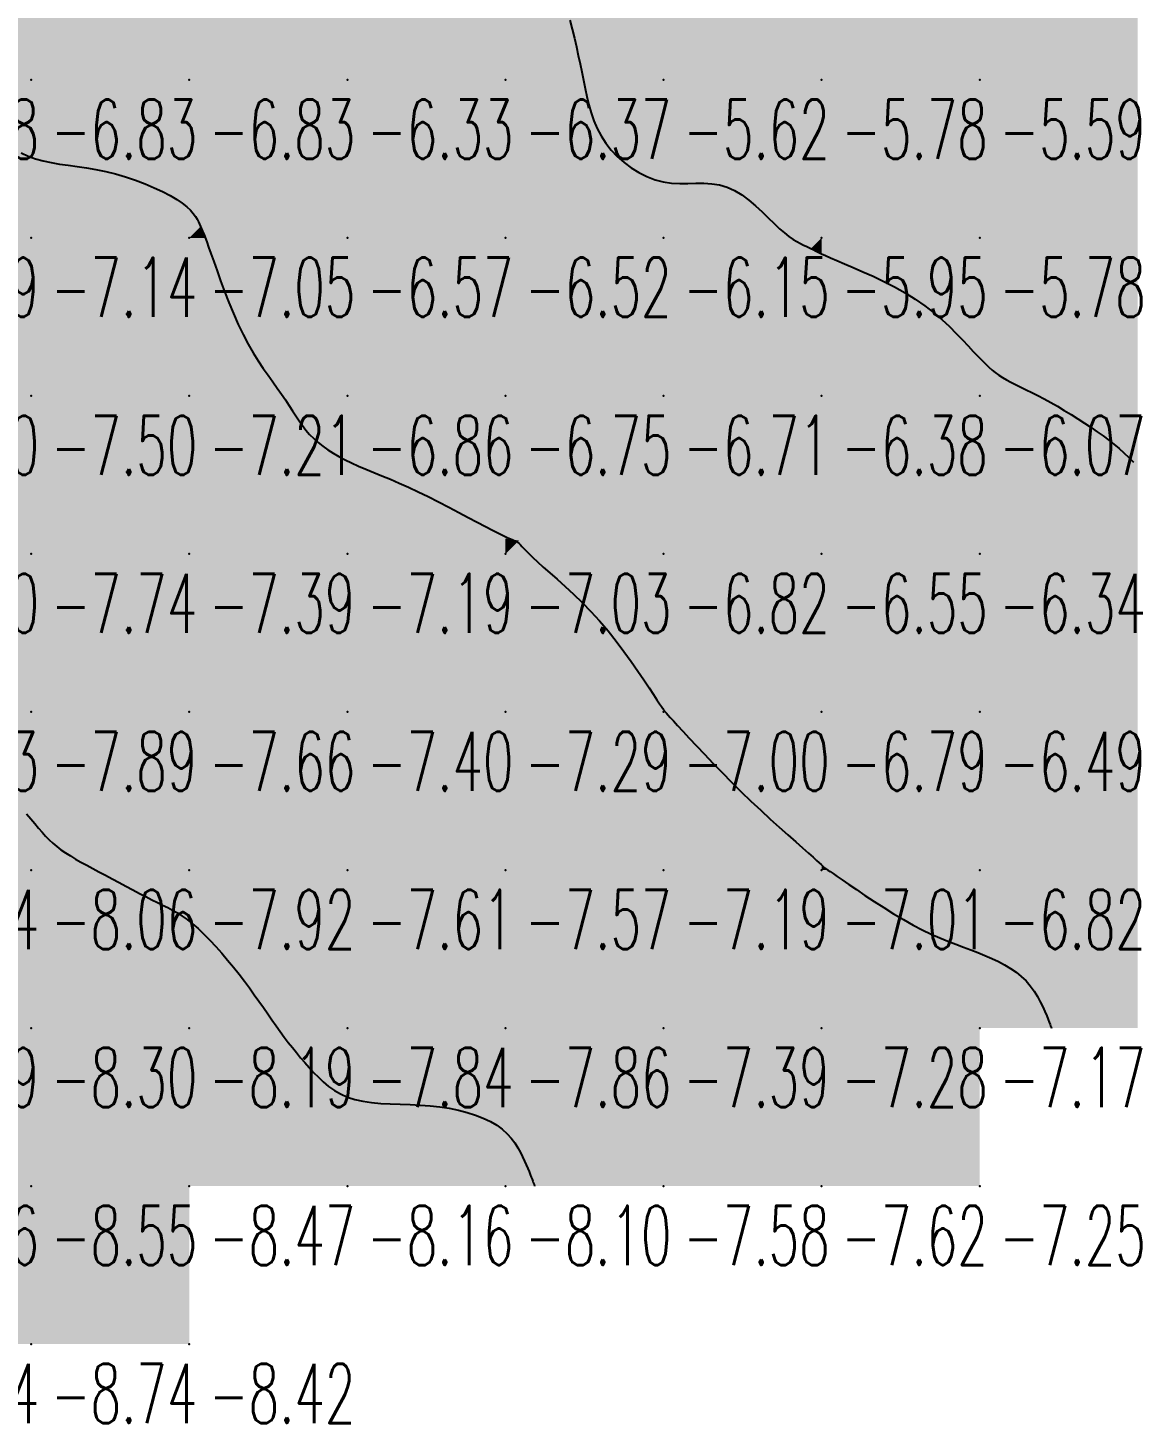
# Model space of a CAD drawing. Header units: millimetres. Extents: x 88261 to 90953, y 390274 to 392322.
# Drawn here: x 90320 to 90389.8, y 390392.2 to 390480.5 of the extents above; entities that cross this region are included whole.
import ezdxf
from ezdxf.enums import TextEntityAlignment as Align

# ---------------------------------------------------------------- set-up
doc = ezdxf.new("R2010")
doc.units = ezdxf.units.MM
doc.header["$LTSCALE"] = 25
for name, color, linetype in [('CN_03_00', 7, 'Continuous'), ('COTEAlt', 7, 'Continuous'), ('TN_COLORIAGE', 7, 'Continuous')]:
    doc.layers.add(name, color=color, linetype=linetype)
doc.styles.add('Simplex 1.0', font='Simplex.shx', dxfattribs={"width": 0.99, "height": 2.5})
doc.styles.get("Standard").update_dxf_attribs({"font": 'times.ttf'})

# ---------------------------------------------------------------- blocks, each defined once
blk = doc.blocks.new('COTE')
at = {"color": 0}
blk.add_point((0, 0), dxfattribs=at)
at = {"layer": 'COTEAlt'}
blk.add_attdef('ALT', text='', height=3.75, dxfattribs=at).set_placement((1.25, -1.25), align=Align.TOP_LEFT)

msp = doc.modelspace()

# ---------------------------------------------------------------- linework, layer by layer
at = {"layer": 'CN_03_00', "flags": 128}
for points, elevation in [([(90354.325, 390481.026), (90354.475, 390480.438), (90354.612, 390479.872), (90354.738, 390479.323), (90354.856, 390478.787), (90354.968, 390478.26), (90355.075, 390477.739), (90355.181, 390477.22), (90355.288, 390476.7), (90355.402, 390476.181), (90355.529, 390475.665), (90355.676, 390475.156), (90355.849, 390474.656), (90356.056, 390474.167), (90356.301, 390473.693), (90356.593, 390473.236), (90356.935, 390472.799), (90357.323, 390472.388), (90357.75, 390472.009), (90358.209, 390471.666), (90358.694, 390471.367), (90359.197, 390471.116), (90359.712, 390470.92), (90360.233, 390470.783), (90360.753, 390470.709), (90361.27, 390470.682), (90361.784, 390470.683), (90362.293, 390470.694), (90362.797, 390470.696), (90363.294, 390470.67), (90363.784, 390470.597), (90364.265, 390470.459), (90364.736, 390470.242), (90365.195, 390469.958), (90365.64, 390469.625), (90366.069, 390469.259), (90366.479, 390468.878), (90366.869, 390468.5), (90367.236, 390468.142), (90367.577, 390467.821), (90367.892, 390467.55), (90368.181, 390467.328), (90368.444, 390467.147), (90368.684, 390467.001), (90368.902, 390466.883), (90369.099, 390466.788), (90369.275, 390466.708), (90369.433, 390466.637), (90369.575, 390466.569), (90369.713, 390466.499), (90369.861, 390466.423), (90370.031, 390466.336), (90370.237, 390466.235), (90370.493, 390466.114), (90370.812, 390465.97), (90371.208, 390465.799), (90371.688, 390465.596), (90372.242, 390465.363), (90372.852, 390465.099), (90373.502, 390464.807), (90374.176, 390464.486), (90374.856, 390464.139), (90375.526, 390463.766), (90376.17, 390463.368), (90376.774, 390462.947), (90377.335, 390462.512), (90377.854, 390462.069), (90378.331, 390461.629), (90378.768, 390461.199), (90379.165, 390460.789), (90379.523, 390460.406), (90379.842, 390460.06), (90380.124, 390459.756), (90380.375, 390459.491), (90380.604, 390459.26), (90380.818, 390459.057), (90381.025, 390458.877), (90381.233, 390458.713), (90381.45, 390458.561), (90381.683, 390458.414), (90381.939, 390458.267), (90382.218, 390458.118), (90382.519, 390457.964), (90382.842, 390457.803), (90383.185, 390457.634), (90383.547, 390457.453), (90383.928, 390457.259), (90384.326, 390457.049), (90384.74, 390456.822), (90385.165, 390456.58), (90385.597, 390456.326), (90386.031, 390456.062), (90386.462, 390455.793), (90386.884, 390455.52), (90387.294, 390455.246), (90387.686, 390454.975), (90388.056, 390454.708), (90388.407, 390454.443), (90388.741, 390454.178), (90389.062, 390453.908), (90389.374, 390453.632), (90389.678, 390453.346), (90389.979, 390453.048)], -6), ([(90319.626, 390472.627), (90320.06, 390472.42), (90320.518, 390472.248), (90321.001, 390472.111), (90321.507, 390472.002), (90322.036, 390471.913), (90322.586, 390471.834), (90323.155, 390471.756), (90323.742, 390471.671), (90324.345, 390471.57), (90324.963, 390471.443), (90325.593, 390471.284), (90326.225, 390471.095), (90326.849, 390470.884), (90327.454, 390470.654), (90328.029, 390470.413), (90328.562, 390470.164), (90329.043, 390469.914), (90329.462, 390469.669), (90329.81, 390469.432), (90330.092, 390469.206), (90330.318, 390468.99), (90330.496, 390468.787), (90330.634, 390468.595), (90330.741, 390468.416), (90330.825, 390468.25), (90330.895, 390468.097), (90330.959, 390467.957), (90331.022, 390467.817), (90331.088, 390467.665), (90331.162, 390467.487), (90331.248, 390467.269), (90331.351, 390466.998), (90331.474, 390466.661), (90331.623, 390466.244), (90331.801, 390465.738), (90332.006, 390465.158), (90332.235, 390464.521), (90332.486, 390463.845), (90332.756, 390463.148), (90333.042, 390462.45), (90333.34, 390461.767), (90333.65, 390461.119), (90333.966, 390460.519), (90334.287, 390459.967), (90334.607, 390459.457), (90334.925, 390458.984), (90335.235, 390458.543), (90335.533, 390458.129), (90335.818, 390457.736), (90336.083, 390457.36), (90336.329, 390456.996), (90336.557, 390456.644), (90336.773, 390456.304), (90336.983, 390455.976), (90337.192, 390455.661), (90337.405, 390455.36), (90337.627, 390455.072), (90337.864, 390454.798), (90338.119, 390454.539), (90338.395, 390454.292), (90338.692, 390454.057), (90339.011, 390453.832), (90339.353, 390453.616), (90339.718, 390453.406), (90340.107, 390453.202), (90340.521, 390453.002), (90340.96, 390452.804), (90341.425, 390452.605), (90341.914, 390452.401), (90342.429, 390452.188), (90342.969, 390451.963), (90343.533, 390451.722), (90344.121, 390451.461), (90344.734, 390451.176), (90345.369, 390450.866), (90346.016, 390450.539), (90346.661, 390450.203), (90347.293, 390449.868), (90347.898, 390449.545), (90348.464, 390449.241), (90348.978, 390448.968), (90349.429, 390448.734), (90349.805, 390448.546), (90350.114, 390448.399), (90350.364, 390448.287), (90350.563, 390448.201), (90350.72, 390448.133), (90350.845, 390448.077), (90350.946, 390448.024), (90351.031, 390447.968), (90351.111, 390447.901), (90351.193, 390447.818), (90351.288, 390447.714), (90351.404, 390447.586), (90351.551, 390447.428), (90351.739, 390447.236), (90351.976, 390447.005), (90352.272, 390446.732), (90352.633, 390446.412), (90353.051, 390446.046), (90353.517, 390445.636), (90354.021, 390445.185), (90354.551, 390444.693), (90355.098, 390444.163), (90355.652, 390443.597), (90356.201, 390442.997), (90356.737, 390442.366), (90357.253, 390441.718), (90357.743, 390441.069), (90358.202, 390440.435), (90358.623, 390439.83), (90359.002, 390439.27), (90359.332, 390438.772), (90359.608, 390438.35), (90359.826, 390438.016), (90359.992, 390437.763), (90360.112, 390437.579), (90360.195, 390437.453), (90360.248, 390437.373), (90360.279, 390437.327), (90360.294, 390437.306), (90360.303, 390437.296), (90360.311, 390437.286), (90360.329, 390437.267), (90360.365, 390437.228), (90360.429, 390437.16), (90360.529, 390437.051), (90360.675, 390436.893), (90360.875, 390436.675), (90361.139, 390436.388), (90361.474, 390436.024), (90361.872, 390435.591), (90362.327, 390435.102), (90362.831, 390434.566), (90363.374, 390433.996), (90363.948, 390433.402), (90364.546, 390432.797), (90365.159, 390432.191), (90365.779, 390431.594), (90366.395, 390431.016), (90366.996, 390430.462), (90367.572, 390429.94), (90368.113, 390429.456), (90368.607, 390429.018), (90369.044, 390428.633), (90369.413, 390428.308), (90369.707, 390428.047), (90369.933, 390427.844), (90370.101, 390427.692), (90370.22, 390427.581), (90370.301, 390427.505), (90370.354, 390427.454), (90370.389, 390427.421), (90370.415, 390427.397), (90370.443, 390427.374), (90370.484, 390427.344), (90370.546, 390427.3), (90370.642, 390427.235), (90370.781, 390427.141), (90370.973, 390427.01), (90371.228, 390426.835), (90371.558, 390426.609), (90371.968, 390426.327), (90372.449, 390425.998), (90372.986, 390425.636), (90373.566, 390425.252), (90374.174, 390424.86), (90374.797, 390424.472), (90375.421, 390424.1), (90376.031, 390423.758), (90376.617, 390423.454), (90377.179, 390423.187), (90377.717, 390422.949), (90378.234, 390422.737), (90378.733, 390422.542), (90379.215, 390422.36), (90379.682, 390422.185), (90380.137, 390422.011), (90380.581, 390421.832), (90381.012, 390421.646), (90381.427, 390421.449), (90381.824, 390421.24), (90382.2, 390421.014), (90382.553, 390420.771), (90382.88, 390420.506), (90383.179, 390420.217), (90383.447, 390419.904), (90383.686, 390419.574), (90383.896, 390419.237), (90384.08, 390418.902), (90384.238, 390418.58), (90384.372, 390418.279), (90384.484, 390418.01), (90384.574, 390417.783), (90384.644, 390417.603), (90384.697, 390417.469), (90384.735, 390417.372), (90384.76, 390417.307), (90384.775, 390417.268), (90384.783, 390417.248), (90384.786, 390417.24), (90384.787, 390417.239)], -7), ([(90319.949, 390430.801), (90320.223, 390430.475), (90320.475, 390430.173), (90320.712, 390429.892), (90320.938, 390429.629), (90321.161, 390429.383), (90321.386, 390429.151), (90321.619, 390428.931), (90321.866, 390428.721), (90322.133, 390428.519), (90322.42, 390428.322), (90322.727, 390428.128), (90323.052, 390427.935), (90323.397, 390427.74), (90323.76, 390427.542), (90324.141, 390427.337), (90324.539, 390427.124), (90324.953, 390426.902), (90325.38, 390426.672), (90325.812, 390426.439), (90326.245, 390426.207), (90326.673, 390425.979), (90327.091, 390425.759), (90327.493, 390425.552), (90327.874, 390425.36), (90328.23, 390425.186), (90328.565, 390425.024), (90328.884, 390424.864), (90329.195, 390424.701), (90329.501, 390424.524), (90329.81, 390424.326), (90330.127, 390424.099), (90330.457, 390423.835), (90330.805, 390423.527), (90331.168, 390423.181), (90331.541, 390422.802), (90331.92, 390422.397), (90332.3, 390421.972), (90332.675, 390421.534), (90333.043, 390421.09), (90333.397, 390420.645), (90333.734, 390420.206), (90334.055, 390419.774), (90334.362, 390419.349), (90334.656, 390418.934), (90334.94, 390418.529), (90335.214, 390418.133), (90335.482, 390417.75), (90335.744, 390417.378), (90336.002, 390417.019), (90336.258, 390416.671), (90336.513, 390416.333), (90336.769, 390416.004), (90337.028, 390415.681), (90337.29, 390415.363), (90337.558, 390415.049), (90337.834, 390414.736), (90338.118, 390414.425), (90338.415, 390414.12), (90338.729, 390413.826), (90339.066, 390413.549), (90339.429, 390413.294), (90339.823, 390413.066), (90340.252, 390412.872), (90340.721, 390412.717), (90341.233, 390412.603), (90341.782, 390412.524), (90342.361, 390412.473), (90342.965, 390412.44), (90343.585, 390412.417), (90344.215, 390412.395), (90344.848, 390412.365), (90345.477, 390412.32), (90346.096, 390412.252), (90346.699, 390412.159), (90347.281, 390412.042), (90347.837, 390411.901), (90348.361, 390411.735), (90348.85, 390411.545), (90349.297, 390411.332), (90349.697, 390411.094), (90350.047, 390410.833), (90350.351, 390410.554), (90350.612, 390410.263), (90350.836, 390409.966), (90351.028, 390409.667), (90351.191, 390409.373), (90351.332, 390409.09), (90351.455, 390408.823), (90351.564, 390408.577), (90351.66, 390408.353), (90351.744, 390408.151), (90351.817, 390407.971), (90351.88, 390407.812), (90351.933, 390407.675), (90351.976, 390407.559), (90352.011, 390407.464), (90352.039, 390407.39), (90352.059, 390407.334), (90352.074, 390407.294), (90352.084, 390407.267), (90352.09, 390407.251), (90352.093, 390407.243), (90352.094, 390407.24), (90352.094, 390407.239)], -8)]:
    msp.add_lwpolyline(points, dxfattribs=dict(at, elevation=elevation))
at = {"layer": 'TN_COLORIAGE', "color": 151}
for points in [[(90315.475, 390477.239, -6.645), (90313.622, 390480.613, -6.645), (90320.249, 390477.239, -6.645), (90320.249, 390487.239, -6.645)], [(90320.249, 390487.239, -6.413), (90320.249, 390477.239, -6.413), (90330.249, 390487.239, -6.413)], [(90320.249, 390477.239, -6.413), (90330.249, 390477.239, -6.413), (90330.249, 390487.239, -6.413)], [(90330.249, 390477.239, -6.086), (90340.249, 390477.239, -6.086), (90340.249, 390487.239, -6.086)], [(90330.249, 390487.239, -6.086), (90330.249, 390477.239, -6.086), (90340.249, 390487.239, -6.086)], [(90350.249, 390477.239, -6.332), (90350.249, 390487.239, -6.332), (90340.249, 390477.239, -6.332)], [(90340.249, 390487.239, -6.147), (90340.249, 390477.239, -6.147), (90350.249, 390487.239, -6.147)], [(90350.249, 390477.239, -6), (90354.345, 390481.336, -6), (90350.249, 390487.239, -6), (90352.399, 390487.239, -6)], [(90354.345, 390481.336, -6.372), (90355.177, 390477.239, -6.372), (90350.249, 390477.239, -6.372)], [(90315.475, 390477.239, -6.835), (90317.291, 390474.281, -6.835), (90320.249, 390477.239, -6.835)], [(90320.249, 390471.849, -6.835), (90317.291, 390474.281, -6.835), (90320.249, 390477.239, -6.835)], [(90320.249, 390471.849, -6.832), (90324.82, 390471.811, -6.832), (90320.249, 390477.239, -6.832), (90330.249, 390477.239, -6.832)], [(90330.249, 390469.564, -6.832), (90324.82, 390471.811, -6.832), (90330.249, 390477.239, -6.832)], [(90330.249, 390469.564, -6.332), (90330.955, 390467.945, -6.332), (90330.249, 390477.239, -6.332), (90340.249, 390477.239, -6.332)], [(90331.304, 390467.239, -6.332), (90330.955, 390467.945, -6.332), (90340.249, 390467.239, -6.332), (90340.249, 390477.239, -6.332)], [(90350.249, 390467.239, -6.57), (90350.249, 390477.239, -6.57), (90340.249, 390467.239, -6.57)], [(90340.249, 390477.239, -6.372), (90340.249, 390467.239, -6.372), (90350.249, 390477.239, -6.372)], [(90350.249, 390467.239, -6), (90356.034, 390473.024, -6), (90350.249, 390477.239, -6), (90355.177, 390477.239, -6)], [(90350.249, 390467.239, -6), (90356.034, 390473.024, -6), (90360.249, 390467.239, -6), (90360.249, 390470.08, -6)], [(90360.249, 390470.08, -6.152), (90364.367, 390471.358, -6.152), (90360.249, 390467.239, -6.152)], [(90364.367, 390471.358, -6.152), (90367.869, 390467.239, -6.152), (90360.249, 390467.239, -6.152)], [(90331.304, 390467.239, -6.57), (90333.568, 390460.559, -6.57), (90340.249, 390467.239, -6.57)], [(90336.32, 390457.239, -6.57), (90333.568, 390460.559, -6.57), (90340.249, 390457.239, -6.57), (90340.249, 390467.239, -6.57)], [(90350.249, 390457.239, -6.862), (90350.249, 390467.239, -6.862), (90340.249, 390457.239, -6.862)], [(90340.249, 390467.239, -6.525), (90340.249, 390457.239, -6.525), (90350.249, 390467.239, -6.525)], [(90350.249, 390457.239, -6.152), (90360.249, 390457.239, -6.152), (90360.249, 390467.239, -6.152)], [(90350.249, 390457.239, -6.525), (90360.249, 390467.239, -6.525), (90350.249, 390467.239, -6.525)], [(90360.249, 390457.239, -6), (90369.62, 390466.61, -6), (90360.249, 390467.239, -6), (90367.869, 390467.239, -6)], [(90360.249, 390457.239, -6), (90369.62, 390466.61, -6), (90370.249, 390457.239, -6), (90370.249, 390466.14, -6)], [(90376.631, 390463.622, -6.384), (90370.249, 390466.14, -6.384), (90370.249, 390457.239, -6.384)], [(90370.249, 390457.239, -6), (90376.631, 390463.622, -6), (90380.249, 390457.239, -6), (90380.249, 390459.58, -6)], [(90381.425, 390458.416, -6.066), (90380.249, 390459.58, -6.066), (90380.249, 390457.239, -6.066)], [(90381.425, 390458.416, -6.066), (90384.15, 390457.239, -6.066), (90380.249, 390457.239, -6.066)], [(90336.32, 390457.239, -6.862), (90337.653, 390454.644, -6.862), (90340.249, 390457.239, -6.862)], [(90340.249, 390452.975, -6.862), (90337.653, 390454.644, -6.862), (90340.249, 390457.239, -6.862)], [(90340.249, 390452.975, -6.746), (90344.477, 390451.468, -6.746), (90340.249, 390457.239, -6.746), (90350.249, 390457.239, -6.746)], [(90350.249, 390448.211, -6.746), (90344.477, 390451.468, -6.746), (90350.249, 390457.239, -6.746)], [(90350.249, 390448.211, -6.706), (90351.099, 390448.089, -6.706), (90350.249, 390457.239, -6.706), (90360.249, 390457.239, -6.706)], [(90351.545, 390447.239, -6.706), (90351.099, 390448.089, -6.706), (90360.249, 390447.239, -6.706), (90360.249, 390457.239, -6.706)], [(90360.249, 390447.239, -6.384), (90370.249, 390447.239, -6.384), (90370.249, 390457.239, -6.384)], [(90360.249, 390457.239, -6.384), (90360.249, 390447.239, -6.384), (90370.249, 390457.239, -6.384)], [(90370.249, 390457.239, -6.066), (90370.249, 390447.239, -6.066), (90380.249, 390457.239, -6.066)], [(90370.249, 390447.239, -6.066), (90380.249, 390447.239, -6.066), (90380.249, 390457.239, -6.066)], [(90380.249, 390447.239, -6), (90387.929, 390454.919, -6), (90380.249, 390457.239, -6), (90384.15, 390457.239, -6)], [(90380.249, 390447.239, -6), (90387.929, 390454.919, -6), (90390.249, 390447.239, -6), (90390.249, 390452.933, -6)], [(90351.545, 390447.239, -6.816), (90356.353, 390443.344, -6.816), (90360.249, 390447.239, -6.816)], [(90360.249, 390437.367, -6.816), (90356.353, 390443.344, -6.816), (90360.249, 390447.239, -6.816)], [(90360.249, 390437.367, -6.55), (90360.301, 390437.292, -6.55), (90360.249, 390447.239, -6.55), (90370.249, 390447.239, -6.55)], [(90360.362, 390437.239, -6.55), (90360.301, 390437.292, -6.55), (90370.249, 390437.239, -6.55), (90370.249, 390447.239, -6.55)], [(90370.249, 390437.239, -6.344), (90380.249, 390437.239, -6.344), (90380.249, 390447.239, -6.344)], [(90370.249, 390447.239, -6.344), (90370.249, 390437.239, -6.344), (90380.249, 390447.239, -6.344)], [(90380.249, 390447.239, -6.137), (90380.249, 390437.239, -6.137), (90390.249, 390447.239, -6.137)], [(90380.249, 390437.239, -6.137), (90390.249, 390437.239, -6.137), (90390.249, 390447.239, -6.137)], [(90360.362, 390437.239, -6.793), (90365.087, 390432.077, -6.793), (90370.249, 390437.239, -6.793)], [(90370.249, 390427.596, -6.793), (90365.087, 390432.077, -6.793), (90370.249, 390437.239, -6.793)], [(90370.249, 390427.596, -6.488), (90370.396, 390427.386, -6.488), (90370.249, 390437.239, -6.488), (90380.249, 390437.239, -6.488)], [(90370.658, 390427.239, -6.488), (90370.396, 390427.386, -6.488), (90380.249, 390427.239, -6.488), (90380.249, 390437.239, -6.488)], [(90380.249, 390437.239, -6.36), (90380.249, 390427.239, -6.36), (90390.249, 390437.239, -6.36)], [(90380.249, 390427.239, -6.36), (90390.249, 390427.239, -6.36), (90390.249, 390437.239, -6.36)], [(90370.658, 390427.239, -6.821), (90376.32, 390423.311, -6.821), (90380.249, 390427.239, -6.821)], [(90380.249, 390422.064, -6.821), (90376.32, 390423.311, -6.821), (90380.249, 390427.239, -6.821)], [(90380.249, 390422.064, -6.656), (90383.509, 390420.499, -6.656), (90380.249, 390427.239, -6.656), (90390.249, 390427.239, -6.656)], [(90384.787, 390417.239, -6.656), (90383.509, 390420.499, -6.656), (90390.249, 390417.239, -6.656), (90390.249, 390427.239, -6.656)]]:
    msp.add_solid(points, dxfattribs=at)
at = {"layer": 'TN_COLORIAGE', "color": 141}
for points in [[(90355.177, 390477.239, -5.465), (90354.345, 390481.336, -5.465), (90360.249, 390477.239, -5.465), (90360.249, 390487.239, -5.465)], [(90360.249, 390487.239, -5.61), (90360.249, 390477.239, -5.61), (90370.249, 390487.239, -5.61)], [(90360.249, 390477.239, -5.61), (90370.249, 390477.239, -5.61), (90370.249, 390487.239, -5.61)], [(90370.249, 390477.239, -5.347), (90380.249, 390477.239, -5.347), (90380.249, 390487.239, -5.347)], [(90370.249, 390487.239, -5.347), (90370.249, 390477.239, -5.347), (90380.249, 390487.239, -5.347)], [(90380.249, 390477.239, -5), (90389.396, 390486.387, -5), (90380.249, 390487.239, -5), (90388.882, 390487.239, -5)], [(90380.249, 390477.239, -5), (90389.396, 390486.387, -5), (90390.249, 390477.239, -5), (90390.249, 390485.459, -5)], [(90355.177, 390477.239, -5.618), (90356.034, 390473.024, -5.618), (90360.249, 390477.239, -5.618)], [(90360.249, 390470.08, -5.618), (90356.034, 390473.024, -5.618), (90360.249, 390477.239, -5.618)], [(90364.367, 390471.358, -5.618), (90360.249, 390470.08, -5.618), (90370.249, 390477.239, -5.618), (90360.249, 390477.239, -5.618)], [(90367.869, 390467.239, -5.783), (90364.367, 390471.358, -5.783), (90370.249, 390467.239, -5.783), (90370.249, 390477.239, -5.783)], [(90370.249, 390477.239, -5.589), (90370.249, 390467.239, -5.589), (90380.249, 390477.239, -5.589)], [(90370.249, 390467.239, -5.589), (90380.249, 390467.239, -5.589), (90380.249, 390477.239, -5.589)], [(90380.249, 390467.239, -5.253), (90390.249, 390467.239, -5.253), (90390.249, 390477.239, -5.253)], [(90380.249, 390477.239, -5.253), (90380.249, 390467.239, -5.253), (90390.249, 390477.239, -5.253)], [(90367.869, 390467.239, -5.953), (90369.62, 390466.61, -5.953), (90370.249, 390467.239, -5.953)], [(90370.249, 390466.14, -5.953), (90369.62, 390466.61, -5.953), (90370.249, 390467.239, -5.953)], [(90370.249, 390466.14, -5.783), (90376.631, 390463.622, -5.783), (90370.249, 390467.239, -5.783), (90380.249, 390467.239, -5.783)], [(90380.249, 390459.58, -5.783), (90376.631, 390463.622, -5.783), (90380.249, 390467.239, -5.783)], [(90380.249, 390459.58, -5.501), (90381.425, 390458.416, -5.501), (90380.249, 390467.239, -5.501), (90390.249, 390467.239, -5.501)], [(90384.15, 390457.239, -5.501), (90381.425, 390458.416, -5.501), (90390.249, 390457.239, -5.501), (90390.249, 390467.239, -5.501)], [(90384.15, 390457.239, -5.896), (90387.929, 390454.919, -5.896), (90390.249, 390457.239, -5.896)], [(90390.249, 390452.933, -5.896), (90387.929, 390454.919, -5.896), (90390.249, 390457.239, -5.896)]]:
    msp.add_solid(points, dxfattribs=at)
at = {"layer": 'TN_COLORIAGE', "color": 161}
for points in [[(90310.249, 390467.239, -7), (90317.291, 390474.281, -7), (90320.249, 390467.239, -7), (90320.249, 390471.849, -7)], [(90324.82, 390471.811, -7.141), (90320.249, 390471.849, -7.141), (90320.249, 390467.239, -7.141)], [(90320.249, 390467.239, -7), (90324.82, 390471.811, -7), (90330.249, 390467.239, -7), (90330.249, 390469.564, -7)], [(90330.955, 390467.945, -7.051), (90330.249, 390469.564, -7.051), (90330.249, 390467.239, -7.051)], [(90330.955, 390467.945, -7.051), (90331.304, 390467.239, -7.051), (90330.249, 390467.239, -7.051)], [(90310.249, 390467.239, -7.141), (90310.249, 390457.239, -7.141), (90320.249, 390467.239, -7.141)], [(90310.249, 390457.239, -7.141), (90320.249, 390457.239, -7.141), (90320.249, 390467.239, -7.141)], [(90320.249, 390467.239, -7.051), (90320.249, 390457.239, -7.051), (90330.249, 390467.239, -7.051)], [(90320.249, 390457.239, -7.051), (90330.249, 390457.239, -7.051), (90330.249, 390467.239, -7.051)], [(90330.249, 390457.239, -7), (90333.568, 390460.559, -7), (90330.249, 390467.239, -7), (90331.304, 390467.239, -7)], [(90333.568, 390460.559, -7.214), (90336.32, 390457.239, -7.214), (90330.249, 390457.239, -7.214)], [(90310.249, 390457.239, -7.499), (90310.249, 390447.239, -7.499), (90320.249, 390457.239, -7.499)], [(90310.249, 390447.239, -7.499), (90320.249, 390447.239, -7.499), (90320.249, 390457.239, -7.499)], [(90320.249, 390457.239, -7.214), (90320.249, 390447.239, -7.214), (90330.249, 390457.239, -7.214)], [(90320.249, 390447.239, -7.214), (90330.249, 390447.239, -7.214), (90330.249, 390457.239, -7.214)], [(90330.249, 390447.239, -7), (90337.653, 390454.644, -7), (90330.249, 390457.239, -7), (90336.32, 390457.239, -7)], [(90330.249, 390447.239, -7), (90337.653, 390454.644, -7), (90340.249, 390447.239, -7), (90340.249, 390452.975, -7)], [(90344.477, 390451.468, -7.186), (90340.249, 390452.975, -7.186), (90340.249, 390447.239, -7.186)], [(90340.249, 390447.239, -7), (90344.477, 390451.468, -7), (90350.249, 390447.239, -7), (90350.249, 390448.211, -7)], [(90351.099, 390448.089, -7.027), (90350.249, 390448.211, -7.027), (90350.249, 390447.239, -7.027)], [(90351.099, 390448.089, -7.027), (90351.545, 390447.239, -7.027), (90350.249, 390447.239, -7.027)], [(90310.249, 390442.755, -7.745), (90313.552, 390440.543, -7.745), (90310.249, 390447.239, -7.745), (90320.249, 390447.239, -7.745)], [(90315.495, 390437.239, -7.745), (90313.552, 390440.543, -7.745), (90320.249, 390437.239, -7.745), (90320.249, 390447.239, -7.745)], [(90320.249, 390447.239, -7.395), (90320.249, 390437.239, -7.395), (90330.249, 390447.239, -7.395)], [(90320.249, 390437.239, -7.395), (90330.249, 390437.239, -7.395), (90330.249, 390447.239, -7.395)], [(90330.249, 390437.239, -7.186), (90340.249, 390437.239, -7.186), (90340.249, 390447.239, -7.186)], [(90330.249, 390447.239, -7.186), (90330.249, 390437.239, -7.186), (90340.249, 390447.239, -7.186)], [(90350.249, 390437.239, -7.404), (90350.249, 390447.239, -7.404), (90340.249, 390437.239, -7.404)], [(90340.249, 390447.239, -7.027), (90340.249, 390437.239, -7.027), (90350.249, 390447.239, -7.027)], [(90350.249, 390437.239, -7), (90356.353, 390443.344, -7), (90350.249, 390447.239, -7), (90351.545, 390447.239, -7)], [(90350.249, 390437.239, -7), (90356.353, 390443.344, -7), (90360.249, 390437.239, -7), (90360.249, 390437.367, -7)], [(90315.495, 390437.239, -7.886), (90317.048, 390434.038, -7.886), (90320.249, 390437.239, -7.886)], [(90320.249, 390430.532, -7.886), (90317.048, 390434.038, -7.886), (90320.249, 390437.239, -7.886)], [(90320.249, 390430.532, -7.656), (90321.648, 390428.639, -7.656), (90320.249, 390437.239, -7.656), (90330.249, 390437.239, -7.656)], [(90324.356, 390427.239, -7.656), (90321.648, 390428.639, -7.656), (90330.249, 390427.239, -7.656), (90330.249, 390437.239, -7.656)], [(90330.249, 390427.239, -7.404), (90340.249, 390427.239, -7.404), (90340.249, 390437.239, -7.404)], [(90330.249, 390437.239, -7.404), (90330.249, 390427.239, -7.404), (90340.249, 390437.239, -7.404)], [(90350.249, 390427.239, -7.612), (90350.249, 390437.239, -7.612), (90340.249, 390427.239, -7.612)], [(90340.249, 390437.239, -7.288), (90340.249, 390427.239, -7.288), (90350.249, 390437.239, -7.288)], [(90350.249, 390427.239, -7.288), (90360.249, 390437.239, -7.288), (90350.249, 390437.239, -7.288)], [(90350.249, 390427.239, -7.002), (90360.249, 390427.239, -7.002), (90360.249, 390437.239, -7.002)], [(90360.301, 390437.292, -7.002), (90360.249, 390437.367, -7.002), (90360.249, 390437.239, -7.002)], [(90360.301, 390437.292, -7.002), (90360.362, 390437.239, -7.002), (90360.249, 390437.239, -7.002)], [(90360.249, 390427.239, -7), (90365.087, 390432.077, -7), (90360.249, 390437.239, -7), (90360.362, 390437.239, -7)], [(90360.249, 390427.239, -7), (90365.087, 390432.077, -7), (90370.249, 390427.239, -7), (90370.249, 390427.596, -7)], [(90370.396, 390427.386, -7.008), (90370.249, 390427.596, -7.008), (90370.249, 390427.239, -7.008)], [(90370.396, 390427.386, -7.008), (90370.658, 390427.239, -7.008), (90370.249, 390427.239, -7.008)], [(90324.356, 390427.239, -7.92), (90328.16, 390425.15, -7.92), (90330.249, 390427.239, -7.92)], [(90330.249, 390424.32, -7.92), (90328.16, 390425.15, -7.92), (90330.249, 390427.239, -7.92)], [(90330.249, 390424.32, -7.612), (90333.587, 390420.577, -7.612), (90330.249, 390427.239, -7.612), (90340.249, 390427.239, -7.612)], [(90335.783, 390417.239, -7.612), (90333.587, 390420.577, -7.612), (90340.249, 390417.239, -7.612), (90340.249, 390427.239, -7.612)], [(90350.249, 390417.239, -7.843), (90350.249, 390427.239, -7.843), (90340.249, 390417.239, -7.843)], [(90340.249, 390427.239, -7.567), (90340.249, 390417.239, -7.567), (90350.249, 390427.239, -7.567)], [(90350.249, 390417.239, -7.567), (90360.249, 390427.239, -7.567), (90350.249, 390427.239, -7.567)], [(90350.249, 390417.239, -7.194), (90360.249, 390417.239, -7.194), (90360.249, 390427.239, -7.194)], [(90360.249, 390427.239, -7.008), (90360.249, 390417.239, -7.008), (90370.249, 390427.239, -7.008)], [(90360.249, 390417.239, -7.008), (90370.249, 390417.239, -7.008), (90370.249, 390427.239, -7.008)], [(90370.249, 390417.239, -7), (90376.32, 390423.311, -7), (90370.249, 390427.239, -7), (90370.658, 390427.239, -7)], [(90370.249, 390417.239, -7), (90376.32, 390423.311, -7), (90380.249, 390417.239, -7), (90380.249, 390422.064, -7)], [(90383.509, 390420.499, -7.167), (90380.249, 390422.064, -7.167), (90380.249, 390417.239, -7.167)], [(90383.509, 390420.499, -7.167), (90384.787, 390417.239, -7.167), (90380.249, 390417.239, -7.167)], [(90335.783, 390417.239, -7.843), (90337.742, 390414.733, -7.843), (90340.249, 390417.239, -7.843)], [(90340.249, 390412.246, -7.843), (90337.742, 390414.733, -7.843), (90340.249, 390417.239, -7.843)], [(90345.591, 390412.582, -7.843), (90340.249, 390412.246, -7.843), (90350.249, 390417.239, -7.843), (90340.249, 390417.239, -7.843)], [(90350.249, 390411.349, -7.863), (90345.591, 390412.582, -7.863), (90350.249, 390417.239, -7.863)], [(90350.249, 390411.349, -7.385), (90351.597, 390408.587, -7.385), (90350.249, 390417.239, -7.385), (90360.249, 390417.239, -7.385)], [(90352.094, 390407.239, -7.385), (90351.597, 390408.587, -7.385), (90360.249, 390407.239, -7.385), (90360.249, 390417.239, -7.385)], [(90360.249, 390417.239, -7.276), (90360.249, 390407.239, -7.276), (90370.249, 390417.239, -7.276)], [(90360.249, 390407.239, -7.276), (90370.249, 390407.239, -7.276), (90370.249, 390417.239, -7.276)], [(90370.249, 390417.239, -7.167), (90370.249, 390407.239, -7.167), (90380.249, 390417.239, -7.167)], [(90380.249, 390407.239, -7.622), (90380.249, 390417.239, -7.622), (90370.249, 390407.239, -7.622)]]:
    msp.add_solid(points, dxfattribs=at)
at = {"layer": 'TN_COLORIAGE', "color": 171}
for points in [[(90310.249, 390427.239, -8), (90317.048, 390434.038, -8), (90320.249, 390427.239, -8), (90320.249, 390430.532, -8)], [(90321.648, 390428.639, -8.056), (90320.249, 390430.532, -8.056), (90320.249, 390427.239, -8.056)], [(90321.648, 390428.639, -8.056), (90324.356, 390427.239, -8.056), (90320.249, 390427.239, -8.056)], [(90310.249, 390427.239, -8.056), (90310.249, 390417.239, -8.056), (90320.249, 390427.239, -8.056)], [(90310.249, 390417.239, -8.056), (90320.249, 390417.239, -8.056), (90320.249, 390427.239, -8.056)], [(90320.249, 390417.239, -8), (90328.16, 390425.15, -8), (90320.249, 390427.239, -8), (90324.356, 390427.239, -8)], [(90320.249, 390417.239, -8), (90328.16, 390425.15, -8), (90330.249, 390417.239, -8), (90330.249, 390424.32, -8)], [(90333.587, 390420.577, -8.195), (90330.249, 390424.32, -8.195), (90330.249, 390417.239, -8.195)], [(90333.587, 390420.577, -8.195), (90335.783, 390417.239, -8.195), (90330.249, 390417.239, -8.195)], [(90310.249, 390417.239, -8.304), (90310.249, 390407.239, -8.304), (90320.249, 390417.239, -8.304)], [(90310.249, 390407.239, -8.304), (90320.249, 390407.239, -8.304), (90320.249, 390417.239, -8.304)], [(90320.249, 390417.239, -8.195), (90320.249, 390407.239, -8.195), (90330.249, 390417.239, -8.195)], [(90320.249, 390407.239, -8.195), (90330.249, 390407.239, -8.195), (90330.249, 390417.239, -8.195)], [(90330.249, 390407.239, -8), (90337.742, 390414.733, -8), (90330.249, 390417.239, -8), (90335.783, 390417.239, -8)], [(90330.249, 390407.239, -8), (90337.742, 390414.733, -8), (90340.249, 390407.239, -8), (90340.249, 390412.246, -8)], [(90340.249, 390407.239, -8), (90345.591, 390412.582, -8), (90350.249, 390407.239, -8), (90350.249, 390411.349, -8)], [(90340.249, 390412.246, -8.158), (90345.591, 390412.582, -8.158), (90340.249, 390407.239, -8.158)], [(90351.597, 390408.587, -8.096), (90350.249, 390411.349, -8.096), (90350.249, 390407.239, -8.096)], [(90351.597, 390408.587, -8.096), (90352.094, 390407.239, -8.096), (90350.249, 390407.239, -8.096)], [(90310.249, 390398.724, -8.547), (90311.098, 390398.089, -8.547), (90310.249, 390407.239, -8.547), (90320.249, 390407.239, -8.547)], [(90311.633, 390397.239, -8.547), (90311.098, 390398.089, -8.547), (90320.249, 390397.239, -8.547), (90320.249, 390407.239, -8.547)], [(90320.249, 390407.239, -8.47), (90320.249, 390397.239, -8.47), (90330.249, 390407.239, -8.47)], [(90330.249, 390397.239, -8.738), (90330.249, 390407.239, -8.738), (90320.249, 390397.239, -8.738)]]:
    msp.add_solid(points, dxfattribs=at)

# ---------------------------------------------------------------- block references
at = {"layer": 'COTEAlt'}
ref = msp.add_blockref('COTE', (90310.249, 390477.239), dxfattribs=at)
ref.add_attrib('ALT', '-7.18', dxfattribs={"height": 3.75, "style": 'Simplex 1.0', "width": 0.6}).set_placement((90311.499, 390475.989), align=Align.TOP_LEFT)
ref = msp.add_blockref('COTE', (90320.249, 390477.239), dxfattribs=at)
ref.add_attrib('ALT', '-6.83', dxfattribs={"height": 3.75, "style": 'Simplex 1.0', "width": 0.6}).set_placement((90321.499, 390475.989), align=Align.TOP_LEFT)
ref = msp.add_blockref('COTE', (90330.249, 390477.239), dxfattribs=at)
ref.add_attrib('ALT', '-6.83', dxfattribs={"height": 3.75, "style": 'Simplex 1.0', "width": 0.6}).set_placement((90331.499, 390475.989), align=Align.TOP_LEFT)
ref = msp.add_blockref('COTE', (90340.249, 390477.239), dxfattribs=at)
ref.add_attrib('ALT', '-6.33', dxfattribs={"height": 3.75, "style": 'Simplex 1.0', "width": 0.6}).set_placement((90341.499, 390475.989), align=Align.TOP_LEFT)
ref = msp.add_blockref('COTE', (90350.249, 390477.239), dxfattribs=at)
ref.add_attrib('ALT', '-6.37', dxfattribs={"height": 3.75, "style": 'Simplex 1.0', "width": 0.6}).set_placement((90351.499, 390475.989), align=Align.TOP_LEFT)
ref = msp.add_blockref('COTE', (90360.249, 390477.239), dxfattribs=at)
ref.add_attrib('ALT', '-5.62', dxfattribs={"height": 3.75, "style": 'Simplex 1.0', "width": 0.6}).set_placement((90361.499, 390475.989), align=Align.TOP_LEFT)
ref = msp.add_blockref('COTE', (90370.249, 390477.239), dxfattribs=at)
ref.add_attrib('ALT', '-5.78', dxfattribs={"height": 3.75, "style": 'Simplex 1.0', "width": 0.6}).set_placement((90371.499, 390475.989), align=Align.TOP_LEFT)
ref = msp.add_blockref('COTE', (90380.249, 390477.239), dxfattribs=at)
ref.add_attrib('ALT', '-5.59', dxfattribs={"height": 3.75, "style": 'Simplex 1.0', "width": 0.6}).set_placement((90381.499, 390475.989), align=Align.TOP_LEFT)
ref = msp.add_blockref('COTE', (90310.249, 390467.239), dxfattribs=at)
ref.add_attrib('ALT', '-7.39', dxfattribs={"height": 3.75, "style": 'Simplex 1.0', "width": 0.6}).set_placement((90311.499, 390465.989), align=Align.TOP_LEFT)
ref = msp.add_blockref('COTE', (90320.249, 390467.239), dxfattribs=at)
ref.add_attrib('ALT', '-7.14', dxfattribs={"height": 3.75, "style": 'Simplex 1.0', "width": 0.6}).set_placement((90321.499, 390465.989), align=Align.TOP_LEFT)
ref = msp.add_blockref('COTE', (90330.249, 390467.239), dxfattribs=at)
ref.add_attrib('ALT', '-7.05', dxfattribs={"height": 3.75, "style": 'Simplex 1.0', "width": 0.6}).set_placement((90331.499, 390465.989), align=Align.TOP_LEFT)
ref = msp.add_blockref('COTE', (90340.249, 390467.239), dxfattribs=at)
ref.add_attrib('ALT', '-6.57', dxfattribs={"height": 3.75, "style": 'Simplex 1.0', "width": 0.6}).set_placement((90341.499, 390465.989), align=Align.TOP_LEFT)
ref = msp.add_blockref('COTE', (90350.249, 390467.239), dxfattribs=at)
ref.add_attrib('ALT', '-6.52', dxfattribs={"height": 3.75, "style": 'Simplex 1.0', "width": 0.6}).set_placement((90351.499, 390465.989), align=Align.TOP_LEFT)
ref = msp.add_blockref('COTE', (90360.249, 390467.239), dxfattribs=at)
ref.add_attrib('ALT', '-6.15', dxfattribs={"height": 3.75, "style": 'Simplex 1.0', "width": 0.6}).set_placement((90361.499, 390465.989), align=Align.TOP_LEFT)
ref = msp.add_blockref('COTE', (90370.249, 390467.239), dxfattribs=at)
ref.add_attrib('ALT', '-5.95', dxfattribs={"height": 3.75, "style": 'Simplex 1.0', "width": 0.6}).set_placement((90371.499, 390465.989), align=Align.TOP_LEFT)
ref = msp.add_blockref('COTE', (90380.249, 390467.239), dxfattribs=at)
ref.add_attrib('ALT', '-5.78', dxfattribs={"height": 3.75, "style": 'Simplex 1.0', "width": 0.6}).set_placement((90381.499, 390465.989), align=Align.TOP_LEFT)
ref = msp.add_blockref('COTE', (90310.249, 390457.239), dxfattribs=at)
ref.add_attrib('ALT', '-7.60', dxfattribs={"height": 3.75, "style": 'Simplex 1.0', "width": 0.6}).set_placement((90311.499, 390455.989), align=Align.TOP_LEFT)
ref = msp.add_blockref('COTE', (90320.249, 390457.239), dxfattribs=at)
ref.add_attrib('ALT', '-7.50', dxfattribs={"height": 3.75, "style": 'Simplex 1.0', "width": 0.6}).set_placement((90321.499, 390455.989), align=Align.TOP_LEFT)
ref = msp.add_blockref('COTE', (90330.249, 390457.239), dxfattribs=at)
ref.add_attrib('ALT', '-7.21', dxfattribs={"height": 3.75, "style": 'Simplex 1.0', "width": 0.6}).set_placement((90331.499, 390455.989), align=Align.TOP_LEFT)
ref = msp.add_blockref('COTE', (90340.249, 390457.239), dxfattribs=at)
ref.add_attrib('ALT', '-6.86', dxfattribs={"height": 3.75, "style": 'Simplex 1.0', "width": 0.6}).set_placement((90341.499, 390455.989), align=Align.TOP_LEFT)
ref = msp.add_blockref('COTE', (90350.249, 390457.239), dxfattribs=at)
ref.add_attrib('ALT', '-6.75', dxfattribs={"height": 3.75, "style": 'Simplex 1.0', "width": 0.6}).set_placement((90351.499, 390455.989), align=Align.TOP_LEFT)
ref = msp.add_blockref('COTE', (90360.249, 390457.239), dxfattribs=at)
ref.add_attrib('ALT', '-6.71', dxfattribs={"height": 3.75, "style": 'Simplex 1.0', "width": 0.6}).set_placement((90361.499, 390455.989), align=Align.TOP_LEFT)
ref = msp.add_blockref('COTE', (90370.249, 390457.239), dxfattribs=at)
ref.add_attrib('ALT', '-6.38', dxfattribs={"height": 3.75, "style": 'Simplex 1.0', "width": 0.6}).set_placement((90371.499, 390455.989), align=Align.TOP_LEFT)
ref = msp.add_blockref('COTE', (90380.249, 390457.239), dxfattribs=at)
ref.add_attrib('ALT', '-6.07', dxfattribs={"height": 3.75, "style": 'Simplex 1.0', "width": 0.6}).set_placement((90381.499, 390455.989), align=Align.TOP_LEFT)
ref = msp.add_blockref('COTE', (90310.249, 390447.239), dxfattribs=at)
ref.add_attrib('ALT', '-7.90', dxfattribs={"height": 3.75, "style": 'Simplex 1.0', "width": 0.6}).set_placement((90311.499, 390445.989), align=Align.TOP_LEFT)
ref = msp.add_blockref('COTE', (90320.249, 390447.239), dxfattribs=at)
ref.add_attrib('ALT', '-7.74', dxfattribs={"height": 3.75, "style": 'Simplex 1.0', "width": 0.6}).set_placement((90321.499, 390445.989), align=Align.TOP_LEFT)
ref = msp.add_blockref('COTE', (90330.249, 390447.239), dxfattribs=at)
ref.add_attrib('ALT', '-7.39', dxfattribs={"height": 3.75, "style": 'Simplex 1.0', "width": 0.6}).set_placement((90331.499, 390445.989), align=Align.TOP_LEFT)
ref = msp.add_blockref('COTE', (90340.249, 390447.239), dxfattribs=at)
ref.add_attrib('ALT', '-7.19', dxfattribs={"height": 3.75, "style": 'Simplex 1.0', "width": 0.6}).set_placement((90341.499, 390445.989), align=Align.TOP_LEFT)
ref = msp.add_blockref('COTE', (90350.249, 390447.239), dxfattribs=at)
ref.add_attrib('ALT', '-7.03', dxfattribs={"height": 3.75, "style": 'Simplex 1.0', "width": 0.6}).set_placement((90351.499, 390445.989), align=Align.TOP_LEFT)
ref = msp.add_blockref('COTE', (90360.249, 390447.239), dxfattribs=at)
ref.add_attrib('ALT', '-6.82', dxfattribs={"height": 3.75, "style": 'Simplex 1.0', "width": 0.6}).set_placement((90361.499, 390445.989), align=Align.TOP_LEFT)
ref = msp.add_blockref('COTE', (90370.249, 390447.239), dxfattribs=at)
ref.add_attrib('ALT', '-6.55', dxfattribs={"height": 3.75, "style": 'Simplex 1.0', "width": 0.6}).set_placement((90371.499, 390445.989), align=Align.TOP_LEFT)
ref = msp.add_blockref('COTE', (90380.249, 390447.239), dxfattribs=at)
ref.add_attrib('ALT', '-6.34', dxfattribs={"height": 3.75, "style": 'Simplex 1.0', "width": 0.6}).set_placement((90381.499, 390445.989), align=Align.TOP_LEFT)
ref = msp.add_blockref('COTE', (90310.249, 390437.239), dxfattribs=at)
ref.add_attrib('ALT', '-8.13', dxfattribs={"height": 3.75, "style": 'Simplex 1.0', "width": 0.6}).set_placement((90311.499, 390435.989), align=Align.TOP_LEFT)
ref = msp.add_blockref('COTE', (90320.249, 390437.239), dxfattribs=at)
ref.add_attrib('ALT', '-7.89', dxfattribs={"height": 3.75, "style": 'Simplex 1.0', "width": 0.6}).set_placement((90321.499, 390435.989), align=Align.TOP_LEFT)
ref = msp.add_blockref('COTE', (90330.249, 390437.239), dxfattribs=at)
ref.add_attrib('ALT', '-7.66', dxfattribs={"height": 3.75, "style": 'Simplex 1.0', "width": 0.6}).set_placement((90331.499, 390435.989), align=Align.TOP_LEFT)
ref = msp.add_blockref('COTE', (90340.249, 390437.239), dxfattribs=at)
ref.add_attrib('ALT', '-7.40', dxfattribs={"height": 3.75, "style": 'Simplex 1.0', "width": 0.6}).set_placement((90341.499, 390435.989), align=Align.TOP_LEFT)
ref = msp.add_blockref('COTE', (90350.249, 390437.239), dxfattribs=at)
ref.add_attrib('ALT', '-7.29', dxfattribs={"height": 3.75, "style": 'Simplex 1.0', "width": 0.6}).set_placement((90351.499, 390435.989), align=Align.TOP_LEFT)
ref = msp.add_blockref('COTE', (90360.249, 390437.239), dxfattribs=at)
ref.add_attrib('ALT', '-7.00', dxfattribs={"height": 3.75, "style": 'Simplex 1.0', "width": 0.6}).set_placement((90361.499, 390435.989), align=Align.TOP_LEFT)
ref = msp.add_blockref('COTE', (90370.249, 390437.239), dxfattribs=at)
ref.add_attrib('ALT', '-6.79', dxfattribs={"height": 3.75, "style": 'Simplex 1.0', "width": 0.6}).set_placement((90371.499, 390435.989), align=Align.TOP_LEFT)
ref = msp.add_blockref('COTE', (90380.249, 390437.239), dxfattribs=at)
ref.add_attrib('ALT', '-6.49', dxfattribs={"height": 3.75, "style": 'Simplex 1.0', "width": 0.6}).set_placement((90381.499, 390435.989), align=Align.TOP_LEFT)
ref = msp.add_blockref('COTE', (90310.249, 390427.239), dxfattribs=at)
ref.add_attrib('ALT', '-8.24', dxfattribs={"height": 3.75, "style": 'Simplex 1.0', "width": 0.6}).set_placement((90311.499, 390425.989), align=Align.TOP_LEFT)
ref = msp.add_blockref('COTE', (90320.249, 390427.239), dxfattribs=at)
ref.add_attrib('ALT', '-8.06', dxfattribs={"height": 3.75, "style": 'Simplex 1.0', "width": 0.6}).set_placement((90321.499, 390425.989), align=Align.TOP_LEFT)
ref = msp.add_blockref('COTE', (90330.249, 390427.239), dxfattribs=at)
ref.add_attrib('ALT', '-7.92', dxfattribs={"height": 3.75, "style": 'Simplex 1.0', "width": 0.6}).set_placement((90331.499, 390425.989), align=Align.TOP_LEFT)
ref = msp.add_blockref('COTE', (90340.249, 390427.239), dxfattribs=at)
ref.add_attrib('ALT', '-7.61', dxfattribs={"height": 3.75, "style": 'Simplex 1.0', "width": 0.6}).set_placement((90341.499, 390425.989), align=Align.TOP_LEFT)
ref = msp.add_blockref('COTE', (90350.249, 390427.239), dxfattribs=at)
ref.add_attrib('ALT', '-7.57', dxfattribs={"height": 3.75, "style": 'Simplex 1.0', "width": 0.6}).set_placement((90351.499, 390425.989), align=Align.TOP_LEFT)
ref = msp.add_blockref('COTE', (90360.249, 390427.239), dxfattribs=at)
ref.add_attrib('ALT', '-7.19', dxfattribs={"height": 3.75, "style": 'Simplex 1.0', "width": 0.6}).set_placement((90361.499, 390425.989), align=Align.TOP_LEFT)
ref = msp.add_blockref('COTE', (90370.249, 390427.239), dxfattribs=at)
ref.add_attrib('ALT', '-7.01', dxfattribs={"height": 3.75, "style": 'Simplex 1.0', "width": 0.6}).set_placement((90371.499, 390425.989), align=Align.TOP_LEFT)
ref = msp.add_blockref('COTE', (90380.249, 390427.239), dxfattribs=at)
ref.add_attrib('ALT', '-6.82', dxfattribs={"height": 3.75, "style": 'Simplex 1.0', "width": 0.6}).set_placement((90381.499, 390425.989), align=Align.TOP_LEFT)
ref = msp.add_blockref('COTE', (90310.249, 390417.239), dxfattribs=at)
ref.add_attrib('ALT', '-8.49', dxfattribs={"height": 3.75, "style": 'Simplex 1.0', "width": 0.6}).set_placement((90311.499, 390415.989), align=Align.TOP_LEFT)
ref = msp.add_blockref('COTE', (90320.249, 390417.239), dxfattribs=at)
ref.add_attrib('ALT', '-8.30', dxfattribs={"height": 3.75, "style": 'Simplex 1.0', "width": 0.6}).set_placement((90321.499, 390415.989), align=Align.TOP_LEFT)
ref = msp.add_blockref('COTE', (90330.249, 390417.239), dxfattribs=at)
ref.add_attrib('ALT', '-8.19', dxfattribs={"height": 3.75, "style": 'Simplex 1.0', "width": 0.6}).set_placement((90331.499, 390415.989), align=Align.TOP_LEFT)
ref = msp.add_blockref('COTE', (90340.249, 390417.239), dxfattribs=at)
ref.add_attrib('ALT', '-7.84', dxfattribs={"height": 3.75, "style": 'Simplex 1.0', "width": 0.6}).set_placement((90341.499, 390415.989), align=Align.TOP_LEFT)
ref = msp.add_blockref('COTE', (90350.249, 390417.239), dxfattribs=at)
ref.add_attrib('ALT', '-7.86', dxfattribs={"height": 3.75, "style": 'Simplex 1.0', "width": 0.6}).set_placement((90351.499, 390415.989), align=Align.TOP_LEFT)
ref = msp.add_blockref('COTE', (90360.249, 390417.239), dxfattribs=at)
ref.add_attrib('ALT', '-7.39', dxfattribs={"height": 3.75, "style": 'Simplex 1.0', "width": 0.6}).set_placement((90361.499, 390415.989), align=Align.TOP_LEFT)
ref = msp.add_blockref('COTE', (90370.249, 390417.239), dxfattribs=at)
ref.add_attrib('ALT', '-7.28', dxfattribs={"height": 3.75, "style": 'Simplex 1.0', "width": 0.6}).set_placement((90371.499, 390415.989), align=Align.TOP_LEFT)
ref = msp.add_blockref('COTE', (90380.249, 390417.239), dxfattribs=at)
ref.add_attrib('ALT', '-7.17', dxfattribs={"height": 3.75, "style": 'Simplex 1.0', "width": 0.6}).set_placement((90381.499, 390415.989), align=Align.TOP_LEFT)
ref = msp.add_blockref('COTE', (90310.249, 390407.239), dxfattribs=at)
ref.add_attrib('ALT', '-8.76', dxfattribs={"height": 3.75, "style": 'Simplex 1.0', "width": 0.6}).set_placement((90311.499, 390405.989), align=Align.TOP_LEFT)
ref = msp.add_blockref('COTE', (90320.249, 390407.239), dxfattribs=at)
ref.add_attrib('ALT', '-8.55', dxfattribs={"height": 3.75, "style": 'Simplex 1.0', "width": 0.6}).set_placement((90321.499, 390405.989), align=Align.TOP_LEFT)
ref = msp.add_blockref('COTE', (90330.249, 390407.239), dxfattribs=at)
ref.add_attrib('ALT', '-8.47', dxfattribs={"height": 3.75, "style": 'Simplex 1.0', "width": 0.6}).set_placement((90331.499, 390405.989), align=Align.TOP_LEFT)
ref = msp.add_blockref('COTE', (90340.249, 390407.239), dxfattribs=at)
ref.add_attrib('ALT', '-8.16', dxfattribs={"height": 3.75, "style": 'Simplex 1.0', "width": 0.6}).set_placement((90341.499, 390405.989), align=Align.TOP_LEFT)
ref = msp.add_blockref('COTE', (90350.249, 390407.239), dxfattribs=at)
ref.add_attrib('ALT', '-8.10', dxfattribs={"height": 3.75, "style": 'Simplex 1.0', "width": 0.6}).set_placement((90351.499, 390405.989), align=Align.TOP_LEFT)
ref = msp.add_blockref('COTE', (90360.249, 390407.239), dxfattribs=at)
ref.add_attrib('ALT', '-7.58', dxfattribs={"height": 3.75, "style": 'Simplex 1.0', "width": 0.6}).set_placement((90361.499, 390405.989), align=Align.TOP_LEFT)
ref = msp.add_blockref('COTE', (90370.249, 390407.239), dxfattribs=at)
ref.add_attrib('ALT', '-7.62', dxfattribs={"height": 3.75, "style": 'Simplex 1.0', "width": 0.6}).set_placement((90371.499, 390405.989), align=Align.TOP_LEFT)
ref = msp.add_blockref('COTE', (90380.249, 390407.239), dxfattribs=at)
ref.add_attrib('ALT', '-7.25', dxfattribs={"height": 3.75, "style": 'Simplex 1.0', "width": 0.6}).set_placement((90381.499, 390405.989), align=Align.TOP_LEFT)
ref = msp.add_blockref('COTE', (90310.249, 390397.239), dxfattribs=at)
ref.add_attrib('ALT', '-9.04', dxfattribs={"height": 3.75, "style": 'Simplex 1.0', "width": 0.6}).set_placement((90311.499, 390395.989), align=Align.TOP_LEFT)
ref = msp.add_blockref('COTE', (90320.249, 390397.239), dxfattribs=at)
ref.add_attrib('ALT', '-8.74', dxfattribs={"height": 3.75, "style": 'Simplex 1.0', "width": 0.6}).set_placement((90321.499, 390395.989), align=Align.TOP_LEFT)
ref = msp.add_blockref('COTE', (90330.249, 390397.239), dxfattribs=at)
ref.add_attrib('ALT', '-8.42', dxfattribs={"height": 3.75, "style": 'Simplex 1.0', "width": 0.6}).set_placement((90331.499, 390395.989), align=Align.TOP_LEFT)

doc.saveas('drawing.dxf')
